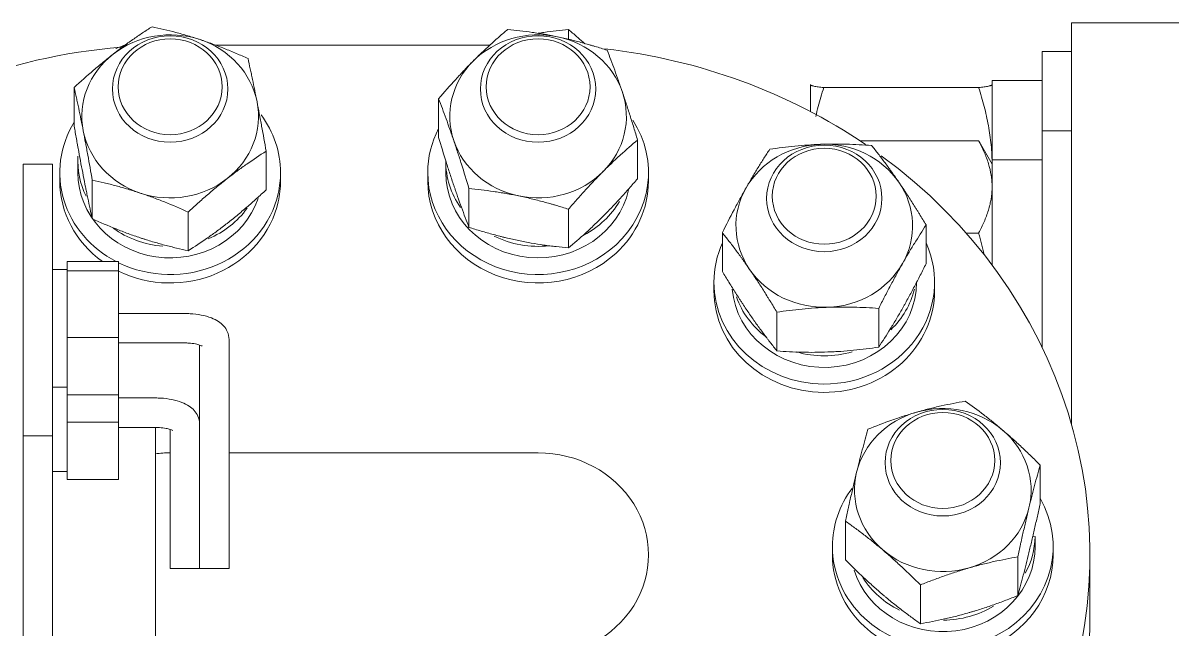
# Model space of a CAD drawing. Header units: millimetres. Extents: x 0 to 2970, y 0 to 2245.
# Drawn here: x 698.7 to 854.9, y 1743.3 to 1825.7 of the extents above; entities that cross this region are included whole.
import ezdxf

# ---------------------------------------------------------------- set-up
doc = ezdxf.new("R2010")
doc.units = ezdxf.units.MM
doc.layers.add('1', color=7, linetype='Continuous', true_color=0xffffff)

msp = doc.modelspace()

# ---------------------------------------------------------------- linework, layer by layer
at = {"layer": '1', "color": 7, "linetype": 'Continuous', "lineweight": 18}
for p, q in [((874.73, 1825.66), (841.23, 1825.66)), ((841.23, 1825.66), (841.23, 1771.09)), ((772.85, 1824.77), (772.85, 1823.4)), ((762.17, 1822.64), (724.86, 1822.64)), ((841.23, 1821.79), (837.23, 1821.79)), ((837.23, 1821.79), (837.23, 1811.04)), ((837.23, 1817.84), (830.43, 1817.84)), ((830.43, 1807.03), (830.43, 1817.84)), ((705.69, 1816.88), (705.69, 1811.62)), ((805.73, 1817.3), (805.73, 1817.29)), ((805.73, 1817.3), (805.73, 1817.28)), ((805.73, 1817.28), (805.73, 1813.62)), ((807.56, 1816.87), (828.6, 1816.87)), ((830.43, 1817.29), (830.42, 1817.3)), ((830.43, 1817.28), (830.42, 1817.3)), ((755.21, 1815.36), (755.21, 1810.09)), ((841.23, 1810.98), (837.23, 1810.98)), ((837.23, 1810.98), (837.23, 1781.56)), ((782.25, 1809.74), (782.25, 1804.48)), ((812.46, 1809.64), (828.6, 1809.64)), ((830.43, 1806.48), (828.84, 1809.22)), ((706.18, 1806.88), (706.18, 1805.31)), ((731.77, 1808.22), (731.77, 1802.96)), ((756.18, 1806.88), (756.18, 1805.31)), ((837.23, 1807.03), (830.43, 1807.03)), ((830.43, 1792.74), (830.43, 1807.03)), ((698.73, 1769.5), (698.73, 1806.46)), ((702.73, 1806.46), (698.73, 1806.46)), ((702.73, 1769.5), (702.73, 1806.46)), ((703.73, 1805.31), (703.73, 1804.16)), ((733.73, 1804.16), (733.73, 1805.31)), ((753.73, 1805.31), (753.73, 1804.16)), ((783.73, 1804.16), (783.73, 1805.31)), ((708.15, 1804.28), (708.15, 1799.02)), ((733.73, 1804.16), (733.73, 1804.16)), ((759.34, 1803.14), (759.34, 1797.87)), ((721.19, 1799.95), (721.19, 1794.69)), ((772.85, 1800.33), (772.85, 1795.07)), ((821.46, 1798.19), (821.46, 1792.92)), ((793.77, 1797.15), (793.77, 1791.88)), ((826.88, 1797.1), (828.6, 1797.1)), ((704.73, 1793.22), (704.73, 1791.94)), ((711.73, 1793.22), (704.73, 1793.22)), ((711.73, 1793.22), (711.73, 1791.94)), ((704.73, 1792.15), (702.73, 1792.15)), ((704.73, 1791.94), (704.73, 1782.87)), ((711.73, 1791.94), (704.73, 1791.94)), ((711.73, 1791.94), (711.73, 1782.87)), ((792.62, 1790.42), (792.62, 1789.28)), ((822.62, 1789.28), (822.62, 1790.42)), ((815.03, 1786.85), (815.03, 1781.59)), ((720.73, 1786.15), (711.73, 1786.15)), ((801.18, 1786.33), (801.18, 1781.07)), ((704.73, 1782.87), (704.73, 1775.08)), ((711.73, 1782.87), (704.73, 1782.87)), ((711.73, 1782.87), (711.73, 1775.08)), ((711.73, 1782.15), (720.73, 1782.15)), ((722.73, 1781.87), (722.73, 1751.5)), ((726.73, 1753.34), (726.73, 1782.62)), ((702.73, 1776.15), (704.73, 1776.15)), ((704.73, 1775.08), (704.73, 1771.39)), ((711.73, 1775.08), (704.73, 1775.08)), ((711.73, 1775.08), (711.73, 1771.39)), ((716.73, 1774.67), (711.73, 1774.67)), ((704.73, 1771.39), (704.73, 1763.6)), ((711.73, 1771.39), (704.73, 1771.39)), ((711.73, 1771.39), (711.73, 1763.6)), ((722.73, 1751.5), (722.73, 1771.14)), ((698.73, 1769.5), (698.73, 1737.93)), ((702.73, 1769.5), (698.73, 1769.5)), ((702.73, 1737.93), (702.73, 1769.5)), ((711.73, 1770.67), (716.73, 1770.67)), ((716.73, 1736.4), (716.73, 1770.67)), ((718.73, 1770.39), (718.73, 1753.34)), ((768.73, 1767.2), (726.73, 1767.2)), ((768.73, 1767.2), (726.73, 1767.2)), ((702.73, 1764.67), (704.73, 1764.67)), ((836.96, 1765.55), (836.96, 1760.29)), ((711.73, 1763.6), (704.73, 1763.6)), ((810.5, 1757.92), (810.5, 1752.66)), ((836.27, 1755.82), (835.95, 1755.8)), ((836.28, 1754.49), (836.28, 1755.49)), ((808.73, 1754.49), (808.73, 1753.35)), ((838.73, 1753.35), (838.73, 1754.49)), ((718.73, 1751.5), (718.73, 1753.35)), ((726.73, 1753.35), (726.73, 1751.5)), ((833.91, 1753.06), (833.91, 1747.8)), ((843.73, 1744.93), (843.73, 1753.35)), ((726.73, 1751.5), (718.73, 1751.5)), ((820.69, 1749.25), (820.69, 1743.98))]:
    msp.add_line(p, q, dxfattribs=at)
for centre, major_axis in [((718.73, 1816.68), (7.84, 0)), ((768.73, 1816.68), (7.84, 0)), ((718.73, 1816.98), (-7.06, 0)), ((768.73, 1816.98), (-7.06, 0)), ((807.62, 1801.8), (7.84, 0)), ((807.62, 1802.1), (-7.06, 0)), ((823.73, 1765.87), (7.84, 0)), ((823.73, 1766.17), (-7.06, 0))]:
    msp.add_ellipse(centre, major_axis=major_axis, ratio=0.92388, dxfattribs=at)
for centre, major_axis, ratio, start_param, end_param in [((718.73, 1812.96), (12, 0), 0.92388, 1.225808, 2.273006), ((768.73, 1812.96), (12, 0), 0.92388, 1.349591, 2.396789), ((718.73, 1753.35), (75, 0), 0.92388, 1.66043, 2.277556), ((718.73, 1812.96), (12, 0), 0.92388, 0.17861, 1.225808), ((768.73, 1812.96), (12, 0), 0.92388, 0.302394, 1.349591), ((718.73, 1812.96), (12, 0), 0.92388, 2.273006, 3.320203), ((768.73, 1753.35), (-75, 0), 0.92388, 4.077542, 4.590947), ((768.73, 1812.96), (12, 0), 0.92388, 2.396789, 3.443987), ((768.73, 1812.96), (12, 0), 0.92388, 5.538382, 6.585579), ((718.73, 1812.96), (12, 0), 0.92388, 5.414598, 6.461796), ((718.73, 1805.31), (15, 0), 0.92388, 0, 0.601798), ((718.73, 1805.31), (15, 0), 0.92388, 2.624689, 4.201278), ((768.73, 1805.31), (-15, 0), 0.92388, 2.351677, 3.680374), ((718.73, 1812.96), (12, 0), 0.92388, 3.320203, 4.367401), ((768.73, 1805.31), (-15, 0), 0.92388, 5.835016, 6.283185), ((768.73, 1812.96), (12, 0), 0.92388, 3.443987, 4.491184), ((807.62, 1798.08), (12, 0), 0.92388, 1.611391, 2.658588), ((807.62, 1798.08), (12, 0), 0.92388, 0.564193, 1.611391), ((718.73, 1806.88), (12.55, 0), 0.92388, 3.084051, 3.567091), ((768.73, 1806.88), (-12.55, 0), 0.92388, 0.000022, 0.575032), ((768.73, 1753.35), (-75, 0), 0.92388, 1.570796, 4.041168), ((718.73, 1805.31), (12.55, 0), 0.92388, 3.141632, 5.974818), ((718.73, 1805.31), (15, 0), 0.92388, 6.078477, 6.283185), ((768.73, 1805.31), (-15, 0), 0.92388, 0, 2.351677), ((768.73, 1805.31), (-12.55, 0), 0.92388, 0.000015, 2.937727), ((768.73, 1812.96), (12, 0), 0.92388, 4.491184, 5.538382), ((718.73, 1753.35), (75, 0), 0.92388, 2.307991, 4.712389), ((718.73, 1804.16), (15, 0), 0.92388, 3.141579, 4.051365), ((718.73, 1812.96), (12, 0), 0.92388, 4.367401, 5.414598), ((718.73, 1804.16), (15, 0), 0.92388, 6.078477, 6.283185), ((768.73, 1804.16), (-15, 0), 0.92388, 0, 2.351677), ((768.73, 1804.16), (-15, 0), 0.92388, 2.351677, 3.141689), ((807.62, 1798.08), (12, 0), 0.92388, 5.800181, 6.847379), ((718.73, 1805.31), (15, 0), 0.92388, 4.226803, 6.078477), ((807.62, 1798.08), (12, 0), 0.92388, 2.658588, 3.705786), ((718.73, 1804.16), (15, 0), 0.92388, 4.226803, 6.078477), ((718.73, 1806.88), (12.55, 0), 0.92388, 5.137783, 5.697953), ((768.73, 1806.88), (-12.55, 0), 0.92388, 2.090551, 2.64807), ((718.73, 1806.88), (12.55, 0), 0.92388, 4.045734, 4.631709), ((768.73, 1806.88), (-12.55, 0), 0.92388, 1.074152, 1.688732), ((807.62, 1790.42), (-15, 0), 0.92388, 5.888128, 6.283185), ((807.62, 1790.42), (-15, 0), 0.92388, 1.566279, 3.536646), ((807.62, 1798.08), (12, 0), 0.92388, 4.752984, 5.800181), ((807.62, 1798.08), (12, 0), 0.92388, 3.705786, 4.752984), ((807.62, 1790.42), (-15, 0), 0.92388, 0, 1.566279), ((807.62, 1790.42), (-12.55, 0), 0.92388, 0.081393, 3.141538), ((807.62, 1789.28), (-15, 0), 0.92388, 0, 1.566279), ((807.62, 1791.99), (-12.55, 0), 0.92388, 0.314847, 0.888328), ((807.62, 1789.28), (-15, 0), 0.92388, 1.566279, 3.141689), ((807.62, 1791.99), (-12.55, 0), 0.92388, 2.375937, 2.920935), ((807.62, 1791.99), (-12.55, 0), 0.92388, 1.268737, 1.877295), ((823.73, 1762.15), (12, 0), 0.92388, 1.87319, 2.920388), ((823.73, 1762.15), (12, 0), 0.92388, 0.825993, 1.87319), ((823.73, 1762.15), (12, 0), 0.92388, 6.06198, 7.109178), ((718.73, 1753.35), (15, 0), 0.92388, 1.570796, 1.704559), ((718.73, 1753.35), (-15, 0), 0.92388, 4.712389, 4.846152), ((768.73, 1753.35), (-15, 0), 0.92388, 1.570796, 4.712389), ((768.73, 1753.35), (-15, 0), 0.92388, 1.570796, 4.712389), ((823.73, 1762.15), (12, 0), 0.92388, 2.920388, 3.967585), ((823.73, 1754.49), (-15, 0), 0.92388, 5.677838, 6.283185), ((823.73, 1754.49), (-15, 0), 0.92388, 0.780881, 3.632661), ((823.73, 1762.15), (12, 0), 0.92388, 5.014783, 6.06198), ((823.73, 1756.06), (-12.55, 0), 0.92388, 2.673748, 3.120585), ((823.73, 1753.8), (3.51, 15.44), 0.780378, 4.995793, 5.016801), ((823.73, 1754.49), (-15, 0), 0.92388, 0, 0.780881), ((823.73, 1754.49), (-12.55, 0), 0.92388, 0.281094, 3.141582), ((823.73, 1762.15), (12, 0), 0.92388, 3.967585, 5.014783), ((823.73, 1753.35), (-15, 0), 0.92388, 0, 0.780881), ((823.73, 1753.35), (-15, 0), 0.92388, 0.780881, 3.141689), ((823.73, 1756.06), (-12.55, 0), 0.92388, 0.525203, 1.081288), ((823.73, 1756.06), (-12.55, 0), 0.92388, 1.576966, 2.150065), ((718.73, 1744.93), (75, 0), 0.92388, 3.141593, 4.712389), ((768.73, 1744.93), (-75, 0), 0.92388, 1.570796, 3.141593)]:
    msp.add_ellipse(centre, major_axis=major_axis, ratio=ratio, start_param=start_param, end_param=end_param, dxfattribs=at)
for points, knots in [([(710.98, 1821.42), (711.09, 1821.51), (711.2, 1821.6), (711.37, 1821.73), (711.43, 1821.77), (711.54, 1821.86), (711.82, 1822.07), (712.1, 1822.28), (712.77, 1822.78), (713.21, 1823.1), (714.09, 1823.71), (714.53, 1824.01), (715.4, 1824.59), (715.83, 1824.87), (716.27, 1825.15)], [0, 0, 0, 0, 0.0625, 0.0625, 0.09375, 0.09375, 0.125, 0.25, 0.25, 0.5, 0.5, 0.75, 0.75, 1, 1, 1, 1]), ([(716.27, 1825.15), (717.33, 1824.92), (718.41, 1824.67), (720.03, 1824.23), (720.58, 1824.08), (721.68, 1823.75), (722.23, 1823.58), (722.79, 1823.39)], [0, 0, 0, 0, 0.5, 0.5, 0.75, 0.75, 1, 1, 1, 1]), ([(759.9, 1820.48), (760, 1820.58), (760.1, 1820.67), (760.25, 1820.82), (760.3, 1820.87), (760.4, 1820.97), (760.65, 1821.22), (760.9, 1821.46), (761.5, 1822.02), (761.89, 1822.39), (762.67, 1823.1), (763.06, 1823.45), (763.83, 1824.12), (764.22, 1824.45), (764.6, 1824.77)], [0, 0, 0, 0, 0.0625, 0.0625, 0.09375, 0.09375, 0.125, 0.25, 0.25, 0.5, 0.5, 0.75, 0.75, 1, 1, 1, 1]), ([(771.36, 1823.78), (770.79, 1823.9), (770.22, 1824.01), (769.57, 1824.12), (769.5, 1824.13), (769.35, 1824.16), (769.14, 1824.19), (768.64, 1824.27), (768.21, 1824.34), (767.37, 1824.46), (766.81, 1824.53), (765.7, 1824.66), (765.15, 1824.72), (764.6, 1824.77)], [0, 0, 0, 0, 0.25, 0.25, 0.28125, 0.28125, 0.3125, 0.375, 0.5, 0.5, 0.75, 0.75, 1, 1, 1, 1]), ([(768.74, 1824.26), (769, 1824.3), (769.26, 1824.34), (770.09, 1824.46), (770.65, 1824.53), (771.76, 1824.66), (772.31, 1824.72), (772.85, 1824.77)], [0, 0, 0, 0, 0.188188, 0.188188, 0.594094, 0.594094, 1, 1, 1, 1]), ([(775.08, 1822.83), (774.72, 1823.16), (774.36, 1823.47), (773.62, 1824.12), (773.24, 1824.45), (772.85, 1824.77)], [0, 0, 0, 0, 0.478437, 0.478437, 1, 1, 1, 1]), ([(712.62, 1822.67), (712.2, 1822.51), (711.79, 1822.35), (711.36, 1822.18), (711.34, 1822.18), (711.33, 1822.17)], [0, 0, 0, 0, 0.964955, 0.964955, 1, 1, 1, 1]), ([(722.79, 1823.39), (722.92, 1823.35), (723.06, 1823.3), (723.27, 1823.23), (723.34, 1823.21), (723.48, 1823.16), (723.82, 1823.04), (724.17, 1822.92), (724.99, 1822.61), (725.54, 1822.4), (726.63, 1821.97), (727.17, 1821.75), (728.24, 1821.29), (728.77, 1821.06), (729.31, 1820.82)], [0, 0, 0, 0, 0.0625, 0.0625, 0.09375, 0.09375, 0.125, 0.25, 0.25, 0.5, 0.5, 0.75, 0.75, 1, 1, 1, 1]), ([(771.36, 1823.78), (771.93, 1823.66), (772.5, 1823.53), (773.64, 1823.26), (774.2, 1823.11), (775.05, 1822.88), (775.47, 1822.77), (775.89, 1822.64), (776.17, 1822.56), (776.31, 1822.52), (777.02, 1822.31), (777.57, 1822.14), (778.12, 1821.96)], [0, 0, 0, 0, 0.25, 0.25, 0.5, 0.5, 0.625, 0.6875, 0.6875, 0.75, 0.75, 1, 1, 1, 1]), ([(705.69, 1816.88), (706.55, 1817.68), (707.42, 1818.47), (708.75, 1819.61), (709.19, 1819.98), (710.08, 1820.71), (710.53, 1821.07), (710.98, 1821.42)], [0, 0, 0, 0, 0.5, 0.5, 0.75, 0.75, 1, 1, 1, 1]), ([(729.31, 1820.82), (729.41, 1820.37), (729.51, 1819.91), (729.63, 1819.32), (729.66, 1819.2), (729.71, 1818.96), (729.79, 1818.6), (729.86, 1818.24), (730.02, 1817.5), (730.12, 1817), (730.33, 1815.98), (730.43, 1815.46), (730.54, 1814.93)], [0, 0, 0, 0, 0.25, 0.25, 0.3125, 0.3125, 0.375, 0.5, 0.5, 0.75, 0.75, 1, 1, 1, 1]), ([(778.12, 1821.96), (778.46, 1821.09), (778.8, 1820.18), (779.31, 1818.77), (779.49, 1818.28), (779.83, 1817.29), (780.01, 1816.78), (780.18, 1816.26)], [0, 0, 0, 0, 0.5, 0.5, 0.75, 0.75, 1, 1, 1, 1]), ([(755.21, 1815.36), (755.98, 1816.25), (756.75, 1817.13), (757.92, 1818.42), (758.32, 1818.84), (759.11, 1819.67), (759.5, 1820.07), (759.9, 1820.48)], [0, 0, 0, 0, 0.5, 0.5, 0.75, 0.75, 1, 1, 1, 1]), ([(706.92, 1810.99), (706.81, 1811.52), (706.71, 1812.04), (706.5, 1813.06), (706.4, 1813.56), (706.25, 1814.3), (706.17, 1814.66), (706.09, 1815.02), (706.04, 1815.26), (706.02, 1815.38), (705.89, 1815.97), (705.79, 1816.43), (705.69, 1816.88)], [0, 0, 0, 0, 0.25, 0.25, 0.5, 0.5, 0.625, 0.6875, 0.6875, 0.75, 0.75, 1, 1, 1, 1]), ([(780.18, 1816.26), (780.23, 1816.13), (780.27, 1816), (780.34, 1815.81), (780.36, 1815.74), (780.4, 1815.61), (780.51, 1815.28), (780.62, 1814.95), (780.88, 1814.15), (781.05, 1813.61), (781.4, 1812.52), (781.57, 1811.97), (781.91, 1810.86), (782.08, 1810.3), (782.25, 1809.74)], [0, 0, 0, 0, 0.0625, 0.0625, 0.09375, 0.09375, 0.125, 0.25, 0.25, 0.5, 0.5, 0.75, 0.75, 1, 1, 1, 1]), ([(805.73, 1817.28), (805.73, 1817.26), (805.75, 1817.22), (805.81, 1817.19), (805.86, 1817.17), (805.88, 1817.16), (805.9, 1817.16), (805.94, 1817.14), (806.04, 1817.11), (806.14, 1817.09), (806.39, 1817.03), (806.58, 1817), (807.03, 1816.93), (807.28, 1816.9), (807.56, 1816.87)], [0, 0, 0, 0, 0.125, 0.25, 0.25, 0.28125, 0.28125, 0.3125, 0.375, 0.5, 0.5, 0.75, 0.75, 1, 1, 1, 1]), ([(807.56, 1816.87), (807.28, 1816.01), (807.02, 1815.16), (806.68, 1813.85), (806.57, 1813.4), (806.47, 1812.95)], [0, 0, 0, 0, 0.657976, 0.657976, 1, 1, 1, 1]), ([(830.43, 1817.28), (830.43, 1817.26), (830.41, 1817.22), (830.34, 1817.19), (830.29, 1817.17), (830.28, 1817.16), (830.25, 1817.16), (830.22, 1817.14), (830.12, 1817.11), (830.01, 1817.09), (829.77, 1817.03), (829.57, 1817), (829.13, 1816.93), (828.87, 1816.9), (828.6, 1816.87)], [0, 0, 0, 0, 0.125, 0.25, 0.25, 0.28125, 0.28125, 0.3125, 0.375, 0.5, 0.5, 0.75, 0.75, 1, 1, 1, 1]), ([(830.43, 1806.42), (830.43, 1806.64), (830.42, 1806.86), (830.42, 1807.2), (830.41, 1807.31), (830.41, 1807.53), (830.38, 1808.08), (830.34, 1808.64), (830.22, 1809.96), (830.09, 1810.83), (829.77, 1812.57), (829.58, 1813.44), (829.13, 1815.16), (828.88, 1816.02), (828.6, 1816.87)], [0, 0, 0, 0, 0.0625, 0.0625, 0.09375, 0.09375, 0.125, 0.25, 0.25, 0.5, 0.5, 0.75, 0.75, 1, 1, 1, 1]), ([(730.54, 1814.93), (730.64, 1814.4), (730.74, 1813.85), (730.86, 1813.23), (730.88, 1813.16), (730.9, 1813.02), (730.94, 1812.81), (731.03, 1812.32), (731.11, 1811.9), (731.26, 1811.06), (731.37, 1810.5), (731.57, 1809.36), (731.67, 1808.79), (731.77, 1808.22)], [0, 0, 0, 0, 0.25, 0.25, 0.28125, 0.28125, 0.3125, 0.375, 0.5, 0.5, 0.75, 0.75, 1, 1, 1, 1]), ([(757.27, 1809.66), (757.23, 1809.79), (757.18, 1809.92), (757.12, 1810.11), (757.1, 1810.18), (757.05, 1810.3), (756.94, 1810.62), (756.83, 1810.94), (756.57, 1811.68), (756.4, 1812.17), (756.06, 1813.11), (755.89, 1813.57), (755.55, 1814.48), (755.38, 1814.92), (755.21, 1815.36)], [0, 0, 0, 0, 0.0625, 0.0625, 0.09375, 0.09375, 0.125, 0.25, 0.25, 0.5, 0.5, 0.75, 0.75, 1, 1, 1, 1]), ([(705.69, 1811.62), (705.79, 1811.04), (705.89, 1810.47), (706.02, 1809.75), (706.04, 1809.61), (706.09, 1809.32), (706.17, 1808.89), (706.25, 1808.47), (706.4, 1807.63), (706.5, 1807.07), (706.71, 1805.98), (706.81, 1805.44), (706.92, 1804.91)], [0, 0, 0, 0, 0.25, 0.25, 0.3125, 0.3125, 0.375, 0.5, 0.5, 0.75, 0.75, 1, 1, 1, 1]), ([(706.92, 1810.99), (707.02, 1810.46), (707.13, 1809.91), (707.24, 1809.29), (707.26, 1809.22), (707.28, 1809.08), (707.32, 1808.87), (707.41, 1808.38), (707.49, 1807.96), (707.65, 1807.12), (707.75, 1806.56), (707.95, 1805.42), (708.05, 1804.85), (708.15, 1804.28)], [0, 0, 0, 0, 0.25, 0.25, 0.28125, 0.28125, 0.3125, 0.375, 0.5, 0.5, 0.75, 0.75, 1, 1, 1, 1]), ([(755.21, 1810.09), (755.55, 1808.97), (755.89, 1807.86), (756.4, 1806.23), (756.57, 1805.69), (756.92, 1804.62), (757.1, 1804.09), (757.27, 1803.57)], [0, 0, 0, 0, 0.5, 0.5, 0.75, 0.75, 1, 1, 1, 1]), ([(759.34, 1803.14), (759, 1804.26), (758.66, 1805.37), (758.14, 1807.01), (757.97, 1807.55), (757.62, 1808.61), (757.45, 1809.14), (757.27, 1809.66)], [0, 0, 0, 0, 0.5, 0.5, 0.75, 0.75, 1, 1, 1, 1]), ([(782.25, 1809.74), (781.48, 1809.1), (780.7, 1808.42), (779.53, 1807.36), (779.14, 1806.99), (778.35, 1806.24), (777.95, 1805.85), (777.55, 1805.45)], [0, 0, 0, 0, 0.5, 0.5, 0.75, 0.75, 1, 1, 1, 1]), ([(796.99, 1803.23), (797.06, 1803.35), (797.13, 1803.47), (797.23, 1803.65), (797.26, 1803.71), (797.33, 1803.82), (797.5, 1804.12), (797.67, 1804.41), (798.08, 1805.1), (798.35, 1805.55), (798.89, 1806.42), (799.15, 1806.84), (799.68, 1807.68), (799.95, 1808.09), (800.21, 1808.49)], [0, 0, 0, 0, 0.0625, 0.0625, 0.09375, 0.09375, 0.125, 0.25, 0.25, 0.5, 0.5, 0.75, 0.75, 1, 1, 1, 1]), ([(800.21, 1808.49), (801.34, 1808.65), (802.48, 1808.8), (804.21, 1808.97), (804.79, 1809.02), (805.96, 1809.1), (806.54, 1809.13), (807.13, 1809.15)], [0, 0, 0, 0, 0.5, 0.5, 0.75, 0.75, 1, 1, 1, 1]), ([(807.13, 1809.15), (807.28, 1809.16), (807.43, 1809.17), (807.65, 1809.17), (807.72, 1809.17), (807.87, 1809.18), (808.23, 1809.19), (808.6, 1809.19), (809.48, 1809.2), (810.06, 1809.19), (811.21, 1809.16), (811.78, 1809.14), (812.92, 1809.08), (813.49, 1809.05), (814.05, 1809)], [0, 0, 0, 0, 0.0625, 0.0625, 0.09375, 0.09375, 0.125, 0.25, 0.25, 0.5, 0.5, 0.75, 0.75, 1, 1, 1, 1]), ([(817.76, 1804.01), (817.45, 1804.46), (817.13, 1804.91), (816.78, 1805.41), (816.74, 1805.46), (816.66, 1805.57), (816.54, 1805.74), (816.27, 1806.12), (816.03, 1806.43), (815.57, 1807.06), (815.26, 1807.46), (814.65, 1808.25), (814.35, 1808.63), (814.05, 1809)], [0, 0, 0, 0, 0.25, 0.25, 0.28125, 0.28125, 0.3125, 0.375, 0.5, 0.5, 0.75, 0.75, 1, 1, 1, 1]), ([(830.43, 1803.37), (830.43, 1803.63), (830.42, 1803.9), (830.37, 1804.42), (830.34, 1804.69), (830.22, 1805.48), (830.1, 1806), (829.86, 1806.79), (829.72, 1807.18), (829.55, 1807.64), (829.47, 1807.83), (829.41, 1807.96), (829.38, 1808.03), (829.13, 1808.61), (828.87, 1809.13), (828.6, 1809.64)], [0, 0, 0, 0, 0.125, 0.125, 0.25, 0.25, 0.5, 0.5, 0.625, 0.6875, 0.71875, 0.71875, 0.75, 0.75, 1, 1, 1, 1]), ([(731.77, 1808.22), (730.9, 1807.67), (730.03, 1807.09), (728.71, 1806.17), (728.27, 1805.85), (727.38, 1805.19), (726.93, 1804.85), (726.48, 1804.5)], [0, 0, 0, 0, 0.5, 0.5, 0.75, 0.75, 1, 1, 1, 1]), ([(777.55, 1805.45), (777.45, 1805.35), (777.35, 1805.25), (777.2, 1805.09), (777.15, 1805.04), (777.05, 1804.94), (776.8, 1804.69), (776.55, 1804.43), (775.96, 1803.8), (775.57, 1803.38), (774.78, 1802.53), (774.4, 1802.09), (773.62, 1801.22), (773.24, 1800.78), (772.85, 1800.33)], [0, 0, 0, 0, 0.0625, 0.0625, 0.09375, 0.09375, 0.125, 0.25, 0.25, 0.5, 0.5, 0.75, 0.75, 1, 1, 1, 1]), ([(706.92, 1804.91), (707.02, 1804.37), (707.13, 1803.85), (707.24, 1803.27), (707.26, 1803.2), (707.28, 1803.07), (707.32, 1802.88), (707.41, 1802.44), (707.49, 1802.07), (707.65, 1801.33), (707.75, 1800.85), (707.95, 1799.92), (708.05, 1799.46), (708.15, 1799.02)], [0, 0, 0, 0, 0.25, 0.25, 0.28125, 0.28125, 0.3125, 0.375, 0.5, 0.5, 0.75, 0.75, 1, 1, 1, 1]), ([(714.67, 1802.53), (714.53, 1802.57), (714.39, 1802.62), (714.18, 1802.69), (714.11, 1802.71), (713.98, 1802.75), (713.63, 1802.86), (713.29, 1802.97), (712.46, 1803.21), (711.91, 1803.37), (710.83, 1803.66), (710.29, 1803.79), (709.22, 1804.05), (708.68, 1804.17), (708.15, 1804.28)], [0, 0, 0, 0, 0.0625, 0.0625, 0.09375, 0.09375, 0.125, 0.25, 0.25, 0.5, 0.5, 0.75, 0.75, 1, 1, 1, 1]), ([(726.48, 1804.5), (726.37, 1804.41), (726.25, 1804.32), (726.08, 1804.19), (726.03, 1804.14), (725.92, 1804.05), (725.64, 1803.83), (725.36, 1803.6), (724.69, 1803.05), (724.24, 1802.68), (723.36, 1801.92), (722.93, 1801.53), (722.05, 1800.75), (721.62, 1800.35), (721.19, 1799.95)], [0, 0, 0, 0, 0.0625, 0.0625, 0.09375, 0.09375, 0.125, 0.25, 0.25, 0.5, 0.5, 0.75, 0.75, 1, 1, 1, 1]), ([(777.55, 1799.36), (777.65, 1799.46), (777.75, 1799.56), (777.9, 1799.71), (777.95, 1799.76), (778.05, 1799.87), (778.3, 1800.12), (778.55, 1800.38), (779.14, 1801), (779.53, 1801.42), (780.32, 1802.28), (780.7, 1802.71), (781.48, 1803.59), (781.86, 1804.03), (782.25, 1804.48)], [0, 0, 0, 0, 0.0625, 0.0625, 0.09375, 0.09375, 0.125, 0.25, 0.25, 0.5, 0.5, 0.75, 0.75, 1, 1, 1, 1]), ([(817.76, 1804.01), (818.07, 1803.55), (818.38, 1803.08), (819.01, 1802.14), (819.32, 1801.66), (819.78, 1800.93), (820.01, 1800.56), (820.24, 1800.19), (820.4, 1799.94), (820.47, 1799.81), (820.86, 1799.19), (821.16, 1798.69), (821.46, 1798.19)], [0, 0, 0, 0, 0.25, 0.25, 0.5, 0.5, 0.625, 0.6875, 0.6875, 0.75, 0.75, 1, 1, 1, 1]), ([(721.19, 1799.95), (720.12, 1800.43), (719.05, 1800.89), (717.42, 1801.54), (716.87, 1801.75), (715.78, 1802.15), (715.22, 1802.34), (714.67, 1802.53)], [0, 0, 0, 0, 0.5, 0.5, 0.75, 0.75, 1, 1, 1, 1]), ([(726.48, 1798.41), (726.59, 1798.5), (726.7, 1798.59), (726.87, 1798.72), (726.93, 1798.77), (727.04, 1798.86), (727.32, 1799.08), (727.6, 1799.31), (728.27, 1799.86), (728.71, 1800.23), (729.59, 1800.99), (730.03, 1801.38), (730.9, 1802.16), (731.34, 1802.56), (731.77, 1802.96)], [0, 0, 0, 0, 0.0625, 0.0625, 0.09375, 0.09375, 0.125, 0.25, 0.25, 0.5, 0.5, 0.75, 0.75, 1, 1, 1, 1]), ([(757.27, 1803.57), (757.32, 1803.44), (757.36, 1803.32), (757.43, 1803.12), (757.45, 1803.06), (757.49, 1802.93), (757.6, 1802.61), (757.71, 1802.3), (757.97, 1801.55), (758.14, 1801.07), (758.49, 1800.12), (758.66, 1799.66), (759, 1798.75), (759.17, 1798.31), (759.34, 1797.87)], [0, 0, 0, 0, 0.0625, 0.0625, 0.09375, 0.09375, 0.125, 0.25, 0.25, 0.5, 0.5, 0.75, 0.75, 1, 1, 1, 1]), ([(766.09, 1802.14), (765.52, 1802.26), (764.95, 1802.37), (764.3, 1802.49), (764.23, 1802.5), (764.09, 1802.52), (763.87, 1802.56), (763.37, 1802.64), (762.95, 1802.7), (762.1, 1802.83), (761.54, 1802.9), (760.43, 1803.03), (759.88, 1803.09), (759.34, 1803.14)], [0, 0, 0, 0, 0.25, 0.25, 0.28125, 0.28125, 0.3125, 0.375, 0.5, 0.5, 0.75, 0.75, 1, 1, 1, 1]), ([(772.85, 1800.33), (772.3, 1800.51), (771.75, 1800.68), (771.05, 1800.89), (770.91, 1800.93), (770.63, 1801.01), (770.2, 1801.13), (769.78, 1801.25), (768.94, 1801.48), (768.37, 1801.62), (767.23, 1801.9), (766.67, 1802.03), (766.09, 1802.14)], [0, 0, 0, 0, 0.25, 0.25, 0.3125, 0.3125, 0.375, 0.5, 0.5, 0.75, 0.75, 1, 1, 1, 1]), ([(793.77, 1797.15), (794.3, 1798.2), (794.83, 1799.24), (795.63, 1800.76), (795.9, 1801.26), (796.44, 1802.25), (796.72, 1802.74), (796.99, 1803.23)], [0, 0, 0, 0, 0.5, 0.5, 0.75, 0.75, 1, 1, 1, 1]), ([(830.43, 1803.37), (830.43, 1803.1), (830.41, 1802.57), (830.34, 1802.04), (830.29, 1801.71), (830.28, 1801.64), (830.25, 1801.51), (830.22, 1801.31), (830.12, 1800.84), (830.01, 1800.45), (829.77, 1799.66), (829.57, 1799.14), (829.13, 1798.12), (828.87, 1797.61), (828.6, 1797.1)], [0, 0, 0, 0, 0.125, 0.25, 0.25, 0.28125, 0.28125, 0.3125, 0.375, 0.5, 0.5, 0.75, 0.75, 1, 1, 1, 1]), ([(708.15, 1799.02), (709.22, 1798.54), (710.29, 1798.08), (711.92, 1797.43), (712.46, 1797.22), (713.56, 1796.82), (714.11, 1796.63), (714.67, 1796.44)], [0, 0, 0, 0, 0.5, 0.5, 0.75, 0.75, 1, 1, 1, 1]), ([(772.85, 1795.07), (773.62, 1795.71), (774.4, 1796.38), (775.57, 1797.45), (775.96, 1797.82), (776.75, 1798.57), (777.15, 1798.96), (777.55, 1799.36)], [0, 0, 0, 0, 0.5, 0.5, 0.75, 0.75, 1, 1, 1, 1]), ([(721.19, 1794.69), (722.05, 1795.24), (722.93, 1795.82), (724.25, 1796.74), (724.69, 1797.06), (725.58, 1797.72), (726.03, 1798.06), (726.48, 1798.41)], [0, 0, 0, 0, 0.5, 0.5, 0.75, 0.75, 1, 1, 1, 1]), ([(766.09, 1796.06), (765.52, 1796.18), (764.95, 1796.31), (764.3, 1796.46), (764.23, 1796.48), (764.09, 1796.52), (763.87, 1796.57), (763.37, 1796.69), (762.95, 1796.81), (762.1, 1797.04), (761.54, 1797.2), (760.43, 1797.53), (759.88, 1797.7), (759.34, 1797.87)], [0, 0, 0, 0, 0.25, 0.25, 0.28125, 0.28125, 0.3125, 0.375, 0.5, 0.5, 0.75, 0.75, 1, 1, 1, 1]), ([(821.46, 1798.19), (820.94, 1797.38), (820.41, 1796.55), (819.6, 1795.25), (819.33, 1794.8), (818.79, 1793.88), (818.52, 1793.41), (818.25, 1792.93)], [0, 0, 0, 0, 0.5, 0.5, 0.75, 0.75, 1, 1, 1, 1]), ([(714.67, 1796.44), (714.81, 1796.4), (714.95, 1796.35), (715.15, 1796.28), (715.22, 1796.26), (715.36, 1796.22), (715.71, 1796.11), (716.05, 1796), (716.88, 1795.76), (717.42, 1795.6), (718.51, 1795.31), (719.05, 1795.18), (720.12, 1794.92), (720.66, 1794.8), (721.19, 1794.69)], [0, 0, 0, 0, 0.0625, 0.0625, 0.09375, 0.09375, 0.125, 0.25, 0.25, 0.5, 0.5, 0.75, 0.75, 1, 1, 1, 1]), ([(766.09, 1796.06), (766.67, 1795.94), (767.23, 1795.83), (768.37, 1795.63), (768.94, 1795.54), (769.78, 1795.42), (770.2, 1795.36), (770.63, 1795.31), (770.91, 1795.27), (771.05, 1795.26), (771.75, 1795.18), (772.3, 1795.12), (772.85, 1795.07)], [0, 0, 0, 0, 0.25, 0.25, 0.5, 0.5, 0.625, 0.6875, 0.6875, 0.75, 0.75, 1, 1, 1, 1]), ([(797.48, 1792.15), (797.16, 1792.61), (796.85, 1793.06), (796.5, 1793.55), (796.46, 1793.61), (796.38, 1793.72), (796.26, 1793.88), (795.99, 1794.26), (795.75, 1794.57), (795.29, 1795.2), (794.98, 1795.6), (794.37, 1796.39), (794.07, 1796.77), (793.77, 1797.15)], [0, 0, 0, 0, 0.25, 0.25, 0.28125, 0.28125, 0.3125, 0.375, 0.5, 0.5, 0.75, 0.75, 1, 1, 1, 1]), ([(829.37, 1794.11), (829.37, 1794.14), (829.36, 1794.16), (829.13, 1795.16), (828.88, 1796.13), (828.6, 1797.1)], [0, 0, 0, 0, 0.025697, 0.025697, 1, 1, 1, 1]), ([(818.25, 1792.93), (818.18, 1792.81), (818.11, 1792.69), (818.01, 1792.5), (817.97, 1792.44), (817.9, 1792.32), (817.73, 1792.01), (817.56, 1791.71), (817.16, 1790.96), (816.89, 1790.46), (816.35, 1789.44), (816.08, 1788.93), (815.55, 1787.9), (815.29, 1787.37), (815.03, 1786.85)], [0, 0, 0, 0, 0.0625, 0.0625, 0.09375, 0.09375, 0.125, 0.25, 0.25, 0.5, 0.5, 0.75, 0.75, 1, 1, 1, 1]), ([(818.25, 1786.84), (818.31, 1786.96), (818.38, 1787.09), (818.48, 1787.27), (818.52, 1787.33), (818.59, 1787.45), (818.76, 1787.76), (818.93, 1788.07), (819.34, 1788.81), (819.6, 1789.31), (820.14, 1790.33), (820.41, 1790.84), (820.94, 1791.88), (821.2, 1792.4), (821.46, 1792.92)], [0, 0, 0, 0, 0.0625, 0.0625, 0.09375, 0.09375, 0.125, 0.25, 0.25, 0.5, 0.5, 0.75, 0.75, 1, 1, 1, 1]), ([(797.48, 1786.06), (797.16, 1786.52), (796.85, 1786.99), (796.5, 1787.53), (796.46, 1787.59), (796.38, 1787.71), (796.26, 1787.89), (795.99, 1788.31), (795.75, 1788.68), (795.29, 1789.41), (794.98, 1789.9), (794.37, 1790.89), (794.07, 1791.38), (793.77, 1791.88)], [0, 0, 0, 0, 0.25, 0.25, 0.28125, 0.28125, 0.3125, 0.375, 0.5, 0.5, 0.75, 0.75, 1, 1, 1, 1]), ([(801.18, 1786.33), (800.88, 1786.83), (800.58, 1787.33), (800.19, 1787.96), (800.12, 1788.08), (799.96, 1788.33), (799.73, 1788.7), (799.5, 1789.07), (799.04, 1789.8), (798.73, 1790.28), (798.1, 1791.23), (797.79, 1791.69), (797.48, 1792.15)], [0, 0, 0, 0, 0.25, 0.25, 0.3125, 0.3125, 0.375, 0.5, 0.5, 0.75, 0.75, 1, 1, 1, 1]), ([(808.11, 1787), (807.96, 1786.99), (807.81, 1786.99), (807.59, 1786.98), (807.52, 1786.97), (807.37, 1786.97), (807, 1786.95), (806.64, 1786.93), (805.76, 1786.86), (805.18, 1786.82), (804.03, 1786.7), (803.45, 1786.64), (802.31, 1786.49), (801.75, 1786.41), (801.18, 1786.33)], [0, 0, 0, 0, 0.0625, 0.0625, 0.09375, 0.09375, 0.125, 0.25, 0.25, 0.5, 0.5, 0.75, 0.75, 1, 1, 1, 1]), ([(815.03, 1786.85), (813.9, 1786.93), (812.75, 1786.99), (811.03, 1787.03), (810.45, 1787.04), (809.28, 1787.03), (808.69, 1787.02), (808.11, 1787)], [0, 0, 0, 0, 0.5, 0.5, 0.75, 0.75, 1, 1, 1, 1]), ([(815.03, 1781.59), (815.55, 1782.39), (816.08, 1783.22), (816.89, 1784.53), (817.16, 1784.97), (817.7, 1785.89), (817.97, 1786.36), (818.25, 1786.84)], [0, 0, 0, 0, 0.5, 0.5, 0.75, 0.75, 1, 1, 1, 1]), ([(726.73, 1782.62), (726.71, 1783.01), (726.58, 1783.67), (726.02, 1784.5), (725.28, 1785.11), (724.29, 1785.61), (722.99, 1785.97), (721.72, 1786.13), (720.97, 1786.15), (720.73, 1786.15)], [0, 0, 0, 0, 0.145314, 0.269471, 0.399234, 0.552078, 0.735862, 0.917986, 1, 1, 1, 1]), ([(797.48, 1786.06), (797.79, 1785.61), (798.1, 1785.16), (798.73, 1784.29), (799.04, 1783.87), (799.5, 1783.24), (799.73, 1782.93), (799.96, 1782.63), (800.12, 1782.43), (800.19, 1782.33), (800.58, 1781.83), (800.88, 1781.44), (801.18, 1781.07)], [0, 0, 0, 0, 0.25, 0.25, 0.5, 0.5, 0.625, 0.6875, 0.6875, 0.75, 0.75, 1, 1, 1, 1]), ([(720.73, 1782.15), (720.91, 1782.15), (721.41, 1782.14), (722.15, 1782.04), (722.74, 1781.88), (723.04, 1781.75), (723.09, 1781.72), (723.09, 1781.72)], [0, 0, 0, 0, 0.158427, 0.444374, 0.672041, 0.856972, 1, 1, 1, 1]), ([(801.18, 1781.07), (802.32, 1780.98), (803.46, 1780.92), (805.18, 1780.88), (805.76, 1780.87), (806.93, 1780.88), (807.52, 1780.89), (808.11, 1780.92)], [0, 0, 0, 0, 0.5, 0.5, 0.75, 0.75, 1, 1, 1, 1]), ([(808.11, 1780.92), (808.25, 1780.92), (808.4, 1780.93), (808.62, 1780.94), (808.69, 1780.94), (808.84, 1780.95), (809.21, 1780.97), (809.57, 1780.99), (810.45, 1781.05), (811.03, 1781.1), (812.18, 1781.21), (812.76, 1781.28), (813.9, 1781.42), (814.46, 1781.5), (815.03, 1781.59)], [0, 0, 0, 0, 0.0625, 0.0625, 0.09375, 0.09375, 0.125, 0.25, 0.25, 0.5, 0.5, 0.75, 0.75, 1, 1, 1, 1]), ([(722.73, 1771.14), (722.71, 1771.53), (722.58, 1772.19), (722.02, 1773.02), (721.28, 1773.63), (720.29, 1774.13), (718.99, 1774.49), (717.72, 1774.65), (716.97, 1774.67), (716.73, 1774.67)], [0, 0, 0, 0, 0.145314, 0.269471, 0.399234, 0.552078, 0.735862, 0.917986, 1, 1, 1, 1]), ([(820.15, 1772.73), (820.29, 1772.77), (820.43, 1772.81), (820.65, 1772.87), (820.72, 1772.89), (820.86, 1772.93), (821.21, 1773.02), (821.56, 1773.12), (822.39, 1773.33), (822.95, 1773.46), (824.05, 1773.71), (824.6, 1773.82), (825.69, 1774.03), (826.23, 1774.13), (826.77, 1774.23)], [0, 0, 0, 0, 0.0625, 0.0625, 0.09375, 0.09375, 0.125, 0.25, 0.25, 0.5, 0.5, 0.75, 0.75, 1, 1, 1, 1]), ([(826.77, 1774.23), (827.6, 1773.64), (828.44, 1773.03), (829.71, 1772.05), (830.14, 1771.72), (831, 1771.03), (831.43, 1770.67), (831.86, 1770.3)], [0, 0, 0, 0, 0.5, 0.5, 0.75, 0.75, 1, 1, 1, 1]), ([(813.54, 1770.41), (814.62, 1770.85), (815.71, 1771.27), (817.36, 1771.85), (817.92, 1772.04), (819.03, 1772.4), (819.59, 1772.57), (820.15, 1772.73)], [0, 0, 0, 0, 0.5, 0.5, 0.75, 0.75, 1, 1, 1, 1]), ([(716.73, 1770.67), (716.91, 1770.67), (717.41, 1770.65), (718.15, 1770.56), (718.74, 1770.4), (719.04, 1770.27), (719.09, 1770.24), (719.09, 1770.24)], [0, 0, 0, 0, 0.158427, 0.444374, 0.672041, 0.856972, 1, 1, 1, 1]), ([(812.02, 1764.58), (812.15, 1765.11), (812.28, 1765.63), (812.42, 1766.2), (812.44, 1766.27), (812.47, 1766.4), (812.52, 1766.59), (812.63, 1767.03), (812.73, 1767.39), (812.92, 1768.12), (813.04, 1768.6), (813.29, 1769.52), (813.42, 1769.97), (813.54, 1770.41)], [0, 0, 0, 0, 0.25, 0.25, 0.28125, 0.28125, 0.3125, 0.375, 0.5, 0.5, 0.75, 0.75, 1, 1, 1, 1]), ([(831.86, 1770.3), (831.97, 1770.21), (832.08, 1770.11), (832.24, 1769.97), (832.29, 1769.93), (832.4, 1769.83), (832.67, 1769.6), (832.94, 1769.36), (833.59, 1768.78), (834.01, 1768.39), (834.86, 1767.6), (835.28, 1767.19), (836.12, 1766.38), (836.54, 1765.97), (836.96, 1765.55)], [0, 0, 0, 0, 0.0625, 0.0625, 0.09375, 0.09375, 0.125, 0.25, 0.25, 0.5, 0.5, 0.75, 0.75, 1, 1, 1, 1]), ([(810.5, 1757.92), (810.62, 1758.49), (810.75, 1759.06), (810.91, 1759.78), (810.94, 1759.92), (811, 1760.2), (811.1, 1760.62), (811.19, 1761.04), (811.38, 1761.88), (811.51, 1762.43), (811.76, 1763.52), (811.89, 1764.05), (812.02, 1764.58)], [0, 0, 0, 0, 0.25, 0.25, 0.3125, 0.3125, 0.375, 0.5, 0.5, 0.75, 0.75, 1, 1, 1, 1]), ([(835.43, 1759.71), (835.56, 1760.24), (835.69, 1760.76), (835.84, 1761.34), (835.85, 1761.4), (835.89, 1761.53), (835.93, 1761.72), (836.05, 1762.16), (836.14, 1762.53), (836.33, 1763.26), (836.46, 1763.73), (836.71, 1764.65), (836.83, 1765.11), (836.96, 1765.55)], [0, 0, 0, 0, 0.25, 0.25, 0.28125, 0.28125, 0.3125, 0.375, 0.5, 0.5, 0.75, 0.75, 1, 1, 1, 1]), ([(835.43, 1753.63), (835.56, 1754.16), (835.69, 1754.7), (835.84, 1755.32), (835.85, 1755.39), (835.89, 1755.52), (835.93, 1755.73), (836.05, 1756.21), (836.14, 1756.63), (836.33, 1757.47), (836.46, 1758.03), (836.71, 1759.15), (836.83, 1759.72), (836.96, 1760.29)], [0, 0, 0, 0, 0.25, 0.25, 0.28125, 0.28125, 0.3125, 0.375, 0.5, 0.5, 0.75, 0.75, 1, 1, 1, 1]), ([(835.43, 1759.71), (835.31, 1759.19), (835.18, 1758.65), (834.92, 1757.57), (834.8, 1757.02), (834.61, 1756.18), (834.51, 1755.76), (834.42, 1755.34), (834.35, 1755.05), (834.32, 1754.91), (834.16, 1754.2), (834.04, 1753.63), (833.91, 1753.06)], [0, 0, 0, 0, 0.25, 0.25, 0.5, 0.5, 0.625, 0.6875, 0.6875, 0.75, 0.75, 1, 1, 1, 1]), ([(815.59, 1754), (815.49, 1754.09), (815.38, 1754.18), (815.21, 1754.32), (815.16, 1754.36), (815.05, 1754.45), (814.78, 1754.68), (814.51, 1754.9), (813.87, 1755.42), (813.44, 1755.75), (812.59, 1756.41), (812.17, 1756.72), (811.33, 1757.33), (810.92, 1757.63), (810.5, 1757.92)], [0, 0, 0, 0, 0.0625, 0.0625, 0.09375, 0.09375, 0.125, 0.25, 0.25, 0.5, 0.5, 0.75, 0.75, 1, 1, 1, 1]), ([(820.69, 1749.25), (819.85, 1750.08), (819.01, 1750.9), (817.74, 1752.09), (817.32, 1752.48), (816.46, 1753.25), (816.03, 1753.63), (815.59, 1754)], [0, 0, 0, 0, 0.5, 0.5, 0.75, 0.75, 1, 1, 1, 1]), ([(833.91, 1747.8), (834.04, 1748.24), (834.16, 1748.7), (834.32, 1749.28), (834.35, 1749.4), (834.42, 1749.63), (834.51, 1749.99), (834.61, 1750.35), (834.8, 1751.08), (834.92, 1751.57), (835.18, 1752.59), (835.31, 1753.1), (835.43, 1753.63)], [0, 0, 0, 0, 0.25, 0.25, 0.3125, 0.3125, 0.375, 0.5, 0.5, 0.75, 0.75, 1, 1, 1, 1]), ([(810.5, 1752.66), (811.33, 1751.83), (812.17, 1751.01), (813.44, 1749.82), (813.87, 1749.43), (814.73, 1748.66), (815.16, 1748.28), (815.59, 1747.91)], [0, 0, 0, 0, 0.5, 0.5, 0.75, 0.75, 1, 1, 1, 1]), ([(833.91, 1753.06), (832.83, 1752.87), (831.74, 1752.66), (830.09, 1752.29), (829.54, 1752.16), (828.42, 1751.88), (827.86, 1751.73), (827.3, 1751.56)], [0, 0, 0, 0, 0.5, 0.5, 0.75, 0.75, 1, 1, 1, 1]), ([(827.3, 1751.56), (827.16, 1751.52), (827.02, 1751.48), (826.81, 1751.42), (826.74, 1751.4), (826.6, 1751.36), (826.25, 1751.25), (825.9, 1751.14), (825.06, 1750.87), (824.51, 1750.68), (823.41, 1750.29), (822.86, 1750.09), (821.77, 1749.68), (821.23, 1749.47), (820.69, 1749.25)], [0, 0, 0, 0, 0.0625, 0.0625, 0.09375, 0.09375, 0.125, 0.25, 0.25, 0.5, 0.5, 0.75, 0.75, 1, 1, 1, 1]), ([(815.59, 1747.91), (815.7, 1747.82), (815.81, 1747.73), (815.97, 1747.59), (816.03, 1747.55), (816.13, 1747.46), (816.41, 1747.23), (816.67, 1747.01), (817.32, 1746.49), (817.75, 1746.15), (818.59, 1745.5), (819.02, 1745.19), (819.85, 1744.57), (820.27, 1744.27), (820.69, 1743.98)], [0, 0, 0, 0, 0.0625, 0.0625, 0.09375, 0.09375, 0.125, 0.25, 0.25, 0.5, 0.5, 0.75, 0.75, 1, 1, 1, 1]), ([(827.3, 1745.48), (827.44, 1745.52), (827.58, 1745.56), (827.79, 1745.62), (827.86, 1745.64), (828, 1745.69), (828.36, 1745.79), (828.7, 1745.9), (829.54, 1746.17), (830.1, 1746.36), (831.2, 1746.75), (831.74, 1746.95), (832.83, 1747.36), (833.38, 1747.58), (833.91, 1747.8)], [0, 0, 0, 0, 0.0625, 0.0625, 0.09375, 0.09375, 0.125, 0.25, 0.25, 0.5, 0.5, 0.75, 0.75, 1, 1, 1, 1]), ([(820.69, 1743.98), (821.77, 1744.17), (822.86, 1744.38), (824.51, 1744.75), (825.06, 1744.88), (826.18, 1745.16), (826.74, 1745.32), (827.3, 1745.48)], [0, 0, 0, 0, 0.5, 0.5, 0.75, 0.75, 1, 1, 1, 1])]:
    msp.add_open_spline(points, degree=3, knots=knots, dxfattribs=at)
msp.add_open_spline([(828.6, 1809.64), (828.68, 1809.49), (828.77, 1809.35), (828.85, 1809.21)], degree=3, dxfattribs=at)

doc.saveas('drawing.dxf')
